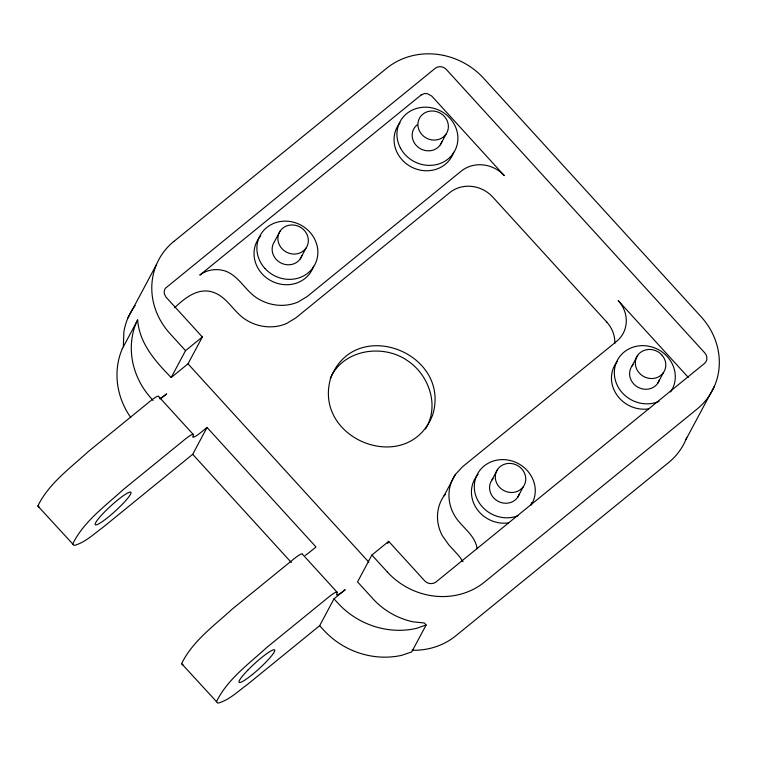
<?xml version="1.0" encoding="UTF-8"?>
<svg xmlns="http://www.w3.org/2000/svg" width="757" height="757" viewBox="0 0 757 757"><rect width="100%" height="100%" fill="white"/><g stroke="black" fill="none" stroke-linecap="round" stroke-linejoin="round"><path stroke-width="1.14" d="M122.293 348.627L123.334 346.838L123.874 331.945A69.966 64.354 28.1 0 1 135.106 305.62M305.194 555.373A15.518 2.195 -42.4 0 0 310.408 551.541L316.01 546.98L207.04 427.459L192.694 454.323L103.075 527.26C93.906 533.884 85.304 542.466 74.139 545.504L37.85 506.007C48.713 483.562 70.306 468.072 88.361 451.513L149.981 401.361A15.518 2.195 -42.4 0 1 158.667 396.536M72.634 544.16C83.497 521.715 105.091 506.225 123.154 489.665L184.765 439.514A15.518 2.195 -42.4 0 1 193.461 434.688L158.677 396.536M193.461 434.688L192.742 436.846A15.518 2.195 -42.4 0 0 201.438 432.02L207.04 427.459M302.44 554.2L337.234 592.362L336.515 594.529A15.518 2.195 -42.4 0 0 345.211 589.703L334.007 598.815L319.662 625.679L246.848 684.943C237.679 691.567 229.078 700.149 217.912 703.177L181.614 663.671C192.477 641.226 214.07 625.736 232.125 609.177L293.744 559.035A15.518 2.195 -42.4 0 1 302.431 554.209M216.407 701.834C227.27 679.389 248.864 663.898 266.928 647.339L328.538 597.197A15.518 2.195 -42.4 0 1 337.234 592.371M330.307 378.386C342.779 349.441 382.862 343.432 407.361 360.587C429.077 374.772 439.855 406.017 425.472 428.916M127.895 318.072L156.576 264.354M123.334 346.838L137.67 319.974C139.354 343.404 155.516 361.553 171.196 377.516L188.001 363.833L202.337 336.979L166.105 297.236L164.269 293.782L164.25 290.962L165.263 288.37L435.398 68.168C438.767 65.755 443.318 66.342 446.176 69.284L705.004 353.15C707.549 356.159 707.7 360.692 704.578 363.388L435.71 582.218C432.446 584.442 427.658 584.007 424.932 581.102L388.691 541.359L371.895 555.032L357.55 581.896L373.078 598.929A69.966 64.354 28.1 0 0 413.133 621.828L424.298 622.992L426.125 624.989L411.78 651.853L401.901 655.278A77.602 71.376 28.1 0 1 323.532 629.947L319.662 625.679M171.196 377.516L185.531 350.652L202.337 336.979M274.46 241.644L280.194 230.904M300.264 258.856L306.008 248.116A15.509 14.269 28.1 0 0 293.707 225.047A15.509 14.269 28.1 0 0 279.617 245.372A15.509 14.269 28.1 0 0 305.998 248.116M440.3 144.89L446.043 134.14A15.509 14.269 28.1 0 0 433.742 111.071A15.509 14.269 28.1 0 0 419.652 131.396A15.509 14.269 28.1 0 0 446.034 134.14M387.593 543.422L388.691 541.359M463.01 561.675L458.997 555.988L448.636 544.633L442.325 535.691A42.6 39.184 28.1 0 1 443.971 495.892L455.449 474.402L462.451 466.842L616.491 341.473A31.018 28.539 28.1 0 0 618.185 300.538L688.283 377.412M491.88 480.089L497.614 469.349M517.684 497.302L523.418 486.562M631.915 366.114L637.649 355.374M657.719 383.335L663.454 372.586M685.842 439.751L714.523 386.032A69.682 64.099 28.1 0 0 716.311 342.997A69.966 64.354 28.1 0 0 701.105 316.757L483.685 78.321A69.966 64.354 28.1 0 0 443.63 55.422M137.67 319.974L136.639 321.763A77.602 71.376 28.1 0 0 151.551 398.74L153.113 400.434M443.971 495.892L445.532 494.207M173.826 241.492L386.685 68.253A69.966 64.354 28.1 0 1 413.171 55.516A69.682 64.099 28.1 0 1 443.63 55.412M174.593 307.768C185.001 297.785 199.044 286.553 214.363 292.704C227.374 297.775 233.572 311.496 244.823 319.094A42.6 39.184 28.1 0 0 286.733 323.438L295.684 318.016L449.715 192.647A31.018 28.539 28.1 0 1 492.826 197.123L606.717 322.018M160.616 398.778L166.654 393.867A15.518 2.195 -42.4 0 1 159.566 398.74M426.125 624.989L416.246 628.414A77.602 71.376 28.1 0 1 337.877 603.083L334.007 598.815M412.045 650.064L414.136 650.282A69.966 64.354 28.1 0 0 455.742 635.852L668.592 462.612A69.966 64.354 28.1 0 0 686.675 437.697M37.85 506.007L39.355 507.351M181.614 663.671L183.109 665.015M185.531 350.652L170.003 333.619A69.966 64.354 28.1 0 1 151.958 292.808A69.682 64.099 28.1 0 1 152.564 278.226A69.966 64.354 28.1 0 1 173.826 241.426M371.895 555.032L387.423 572.065M188.001 363.833L368.782 562.101M192.694 454.323L291.331 562.498M477.109 548.787C475.216 534.158 460.256 526.598 453.793 514.202A42.6 39.184 28.1 0 1 455.449 474.402M659.006 401.371A31.018 28.539 28.1 0 1 614.608 376.645A31.018 28.539 28.1 0 1 651.285 346.791A31.018 28.539 28.1 0 1 670.598 391.937M659.375 379.995A15.509 14.269 28.1 0 1 637.545 386.997A15.509 14.269 28.1 0 1 633.107 364.666M648.673 408.875A31.018 28.539 28.1 0 1 616.406 394.274A31.018 28.539 28.1 0 1 617.447 361.203M301.929 255.525A15.509 14.269 28.1 0 1 280.989 263.01A15.509 14.269 28.1 0 1 274.479 241.653M313.625 266.171A31.018 28.539 28.1 0 1 270.211 280.317A31.018 28.539 28.1 0 1 260.711 235.9M130.762 417.552A77.602 71.376 28.1 0 1 122.322 348.636M606.707 322.018A31.018 28.539 28.1 0 1 614.788 343.413M247.7 670.286A24.11 3.407 -42.4 0 1 274.63 649.903A24.11 3.407 -42.4 0 1 252.403 674.515M128.529 492.57A24.11 3.407 -42.4 0 0 100.236 516.577A24.11 3.407 -42.4 0 0 104.267 520.21A24.11 3.407 -42.4 0 0 130.478 494.33A24.11 3.407 -42.4 0 0 128.529 492.58M252.441 674.468A24.11 3.407 -42.4 0 1 239.127 682.388A24.11 3.407 -42.4 0 1 247.747 670.238M714.523 386.032A69.966 64.354 28.1 0 1 697.282 408.894L484.423 582.133A69.966 64.354 28.1 0 1 442.817 596.563A69.682 64.099 28.1 0 1 412.622 590.167A69.966 64.354 28.1 0 1 387.414 572.065M441.965 141.55A15.509 14.269 28.1 0 1 419.264 148.012A15.509 14.269 28.1 0 1 417.06 124.933M453.661 152.195A31.018 28.539 28.1 0 1 445.23 164.354A31.018 28.539 28.1 0 1 402.137 159.878A31.018 28.539 28.1 0 1 400.046 122.748M519.34 493.971A15.509 14.269 28.1 0 1 497.51 500.973A15.509 14.269 28.1 0 1 493.072 478.632M517.958 515.763A31.018 28.539 28.1 0 1 474.525 490.262A31.018 28.539 28.1 0 1 510.88 460.663A31.018 28.539 28.1 0 1 531.149 505.033M508.638 522.85A31.018 28.539 28.1 0 1 476.068 507.767A31.018 28.539 28.1 0 1 478.112 474.355M531.622 502.572A31.018 28.539 28.1 0 1 531.026 504.626M330.743 377.875C312.168 440.072 408.506 477.147 432.72 414.798C451.286 352.592 354.957 315.518 330.743 377.875M421.053 95.032L199.801 275.103C207.144 269.388 217.136 268.243 225.841 271.224C238.843 276.286 245.05 290.007 256.301 297.605A42.6 39.184 28.1 0 0 298.201 301.948L307.153 296.526L461.193 171.158A31.018 28.539 28.1 0 1 504.294 175.633L431.831 96.148L427.506 93.698L424.545 93.508L421.053 95.032M661.75 354.872A15.509 14.269 28.1 0 0 640.214 352.639A15.509 14.269 28.1 0 0 639.353 373.097A15.509 14.269 28.1 0 0 660.908 375.33A15.509 14.269 28.1 0 0 661.75 354.872M264.978 268.489A31.018 28.539 28.1 0 0 308.061 272.955A31.018 28.539 28.1 0 0 309.764 232.02A31.018 28.539 28.1 0 0 266.672 227.573A31.018 28.539 28.1 0 0 264.978 268.489M520.873 489.296A15.509 14.269 28.1 0 0 521.715 468.838A15.509 14.269 28.1 0 0 500.169 466.605A15.509 14.269 28.1 0 0 499.327 487.063A15.509 14.269 28.1 0 0 520.873 489.296M400.425 148.003A31.018 28.539 28.1 0 0 453.197 153.482A31.018 28.539 28.1 0 0 428.613 107.352A31.018 28.539 28.1 0 0 400.425 148.003"/></g></svg>
